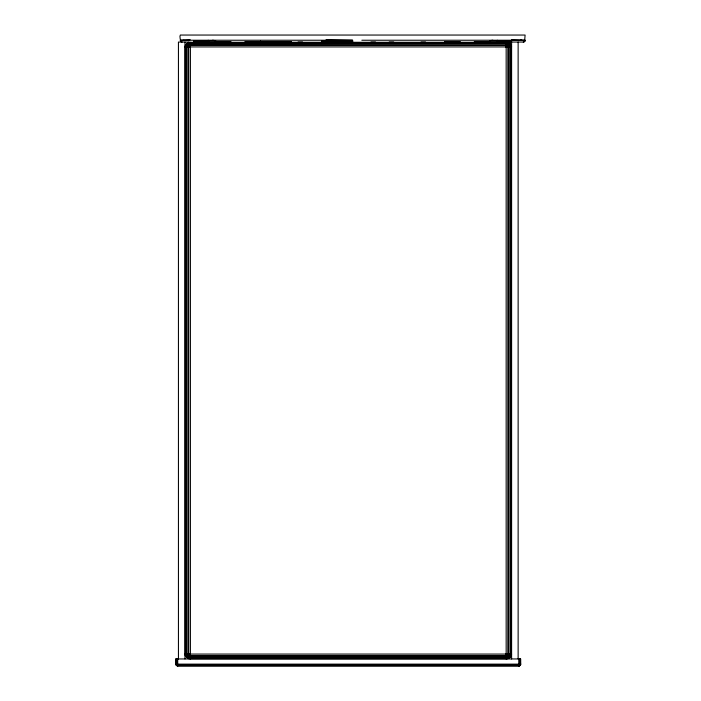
<?xml version="1.0" encoding="UTF-8"?>
<svg xmlns="http://www.w3.org/2000/svg" width="701" height="701" viewBox="0 0 701 701"><rect width="100%" height="100%" fill="white"/><g stroke="black" fill="none" stroke-linecap="round" stroke-linejoin="round"><path stroke-width="1.05" d="M175.986 664.697L175.898 664.136L520.677 664.136L520.142 665.415L518.863 665.95L177.712 665.95L175.986 664.697L175.898 658.949L520.677 658.949L520.589 664.697M190.278 46.888L190.409 46.161M497.228 40.237L496.641 42.051M444.907 41.517L459.979 41.517M176.889 665.748L175.898 664.136L177.712 664.697L518.863 664.697L520.677 664.136L519.686 665.748M180.665 41.289C181.41 42.998 179.079 36.417 180.323 35.05L525.102 35.05L524.576 41.517M520.677 664.136L519.327 665.012L177.239 665.012L175.898 664.136L177.712 665.415L518.863 665.415C521.185 664.233 521.062 664.636 518.863 665.748L177.712 665.748L175.96 664.592L175.986 658.949M504.58 40.702L504.089 41.99M511.16 41.99L511.756 40.702L489.78 40.702L492.847 40.237M520.475 664.136L520.475 664.96M474.919 41.517L489.64 41.517M189.559 42.113L186.562 43.48L184.968 46.923L511.599 46.923L511.011 44.715L508.628 42.586L506.157 42.051L506.157 658.949L508.628 658.414L510.565 656.942L511.599 654.077L184.968 654.077L185.563 656.285L187.938 658.414L190.409 658.949L190.409 42.288L506.157 42.288L508.786 42.849L510.714 44.575L511.336 46.923L511.336 654.077L509.872 657.407L506.157 658.712L190.409 658.712L187.78 658.151L185.861 656.425L185.239 654.077L185.239 46.923L186.694 43.593L190.409 42.288M190.409 654.077L188.727 658.712M511.336 45.416L506.157 46.923L507.839 42.288M185.239 655.584L190.374 654.199M187.938 42.586L190.129 46.485M508.628 658.414L506.157 654.077L511.336 655.584M511.011 44.715L506.157 46.923L508.628 42.586M190.269 654.296L187.938 658.414M524.348 41.718L524.874 41.122L523.288 42.051L474.086 42.051M506.157 46.923L510.004 43.48M186.694 657.407L189.419 654.971L190.409 655.584L506.157 655.584L507.839 654.077L507.839 46.923L506.157 45.416L190.409 45.416L188.727 46.923L188.727 654.077L189.419 654.971M189.918 654.331L185.563 656.285M185.563 44.715L190.164 46.801M511.011 656.285L506.157 654.077L507.839 658.712M182.759 40.702L183.916 40.237M177.151 665.862L177.712 665.862M182.137 42.051A1.814 1.814 0 0 1 180.323 40.237L190.181 39.72M518.863 665.862L519.765 665.652L519.686 658.949M487.94 42.051L489.386 41.99M511.537 39.72L525.102 40.237A1.814 1.814 0 0 1 523.288 42.051M180.323 40.237L352.717 40.237L326.061 39.72M361.847 40.237L525.102 40.237M212.578 40.237L215.645 40.702L193.669 40.702L193.756 41.149L208.311 41.149L208.784 42.051M497.114 41.149L511.669 41.149M193.756 41.149L208.407 41.517M215.794 41.517L230.506 41.517M245.446 41.517L291.099 41.517M497.027 41.517L511.537 41.517M193.897 41.517L208.521 41.806M496.904 41.806L511.362 41.806M188.7 42.051L178.44 42.051L178.44 658.949M193.686 42.051L231.348 42.051M244.465 42.051L291.485 42.051M298.03 42.051L302.578 42.051M325.36 42.051L329.917 42.051M370.943 42.051L375.499 42.051M389.178 42.051L393.734 42.051M421.003 42.051L425.533 42.051M444.565 42.051L460.268 42.051M216.039 41.99L217.485 42.051M190.409 46.923L185.239 45.416M188.727 42.288L190.225 46.31M519.423 665.862L519.423 658.949M520.633 39.72L521.526 40.237M186.562 43.48L190.111 46.652M506.157 654.077L510.004 657.52M201.345 41.99L200.854 40.702M176.091 664.96L176.091 658.949M520.615 664.259L520.475 658.949M260.588 41.806L260.474 41.149M208.311 41.149L208.197 40.237M520.142 658.949L520.142 665.415M518.863 658.949L518.863 665.95M518.135 42.051L518.135 658.949M511.599 42.051L511.599 658.949M184.968 42.051L184.968 658.949M177.712 658.949L177.712 665.95M177.151 658.949L177.239 665.827L176.889 658.949M176.424 658.949L176.424 665.415M186.694 46.029L186.562 654.077L187.079 655.794L188.49 657.056L190.409 657.52L506.157 657.52L508.085 657.056L509.487 655.794L510.004 654.077L510.004 46.923L509.487 45.206L508.085 43.944L506.157 43.48L190.409 43.48L187.693 44.487L186.694 46.029M187.938 654.077L188.052 655.295L189.708 656.425L506.858 656.425L508.514 655.295L508.786 46.292L507.515 44.811L189.708 44.575L188.052 45.705L187.938 654.077M185.861 45.828L185.563 654.077L186.326 656.189L188.052 657.731L190.409 658.414L506.157 658.414L508.514 657.731L510.24 656.189L511.011 654.077L511.011 46.923L510.24 44.811L508.514 43.269L506.157 42.586L190.409 42.586L187.079 43.944L185.861 45.828M352.717 41.061L321.882 41.149L321.873 40.702L352.717 41.061M352.717 41.964L321.908 41.806L352.717 41.964"/></g></svg>
